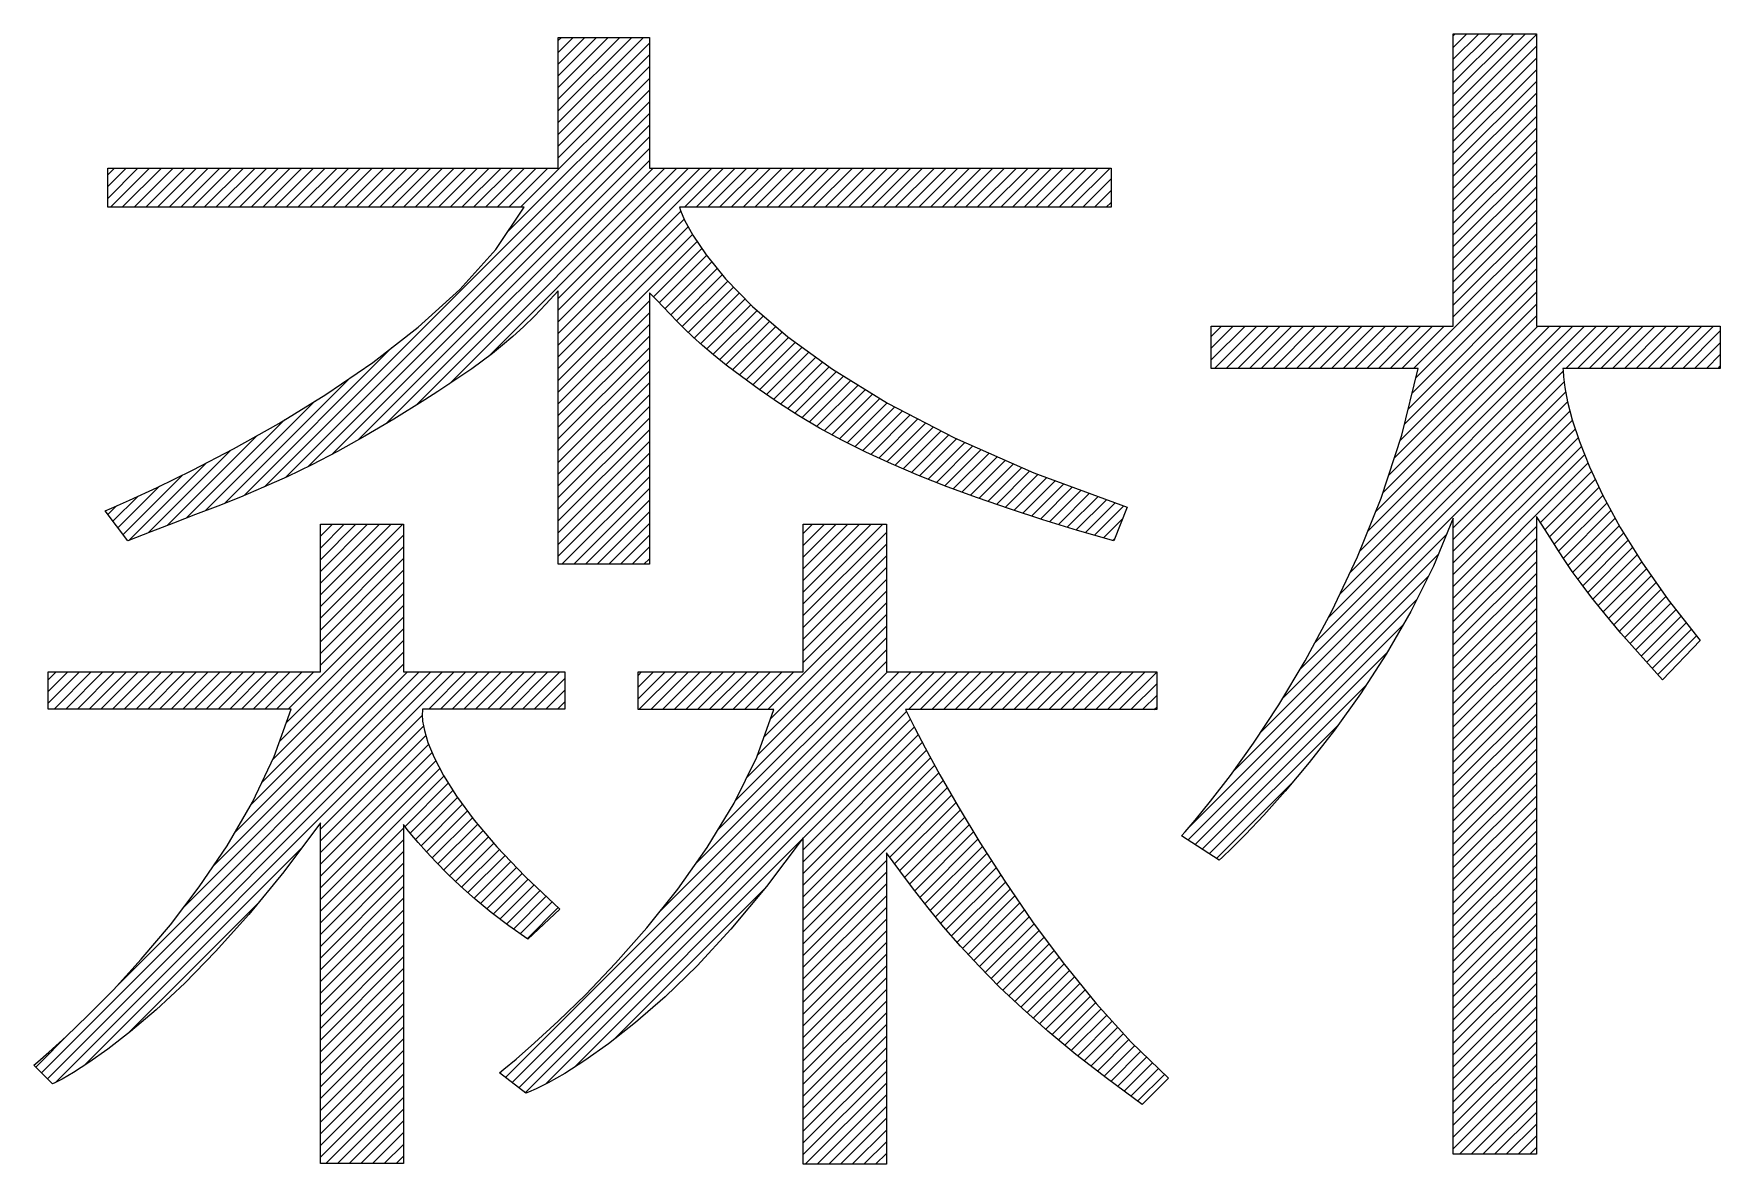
# Model space of a CAD drawing. Header units: millimetres. Extents: x 0 to 841, y 0 to 594.
# Drawn here: x 341.82 to 348.41, y 19.22 to 23.63 of the extents above; entities that cross this region are included whole.
import ezdxf

# ---------------------------------------------------------------- set-up
doc = ezdxf.new("R2010")
doc.units = ezdxf.units.MM
doc.header["$LTSCALE"] = 0.2
doc.layers.add('PTM', color=3, linetype='Continuous')

# ---------------------------------------------------------------- blocks, each defined once
blk = doc.blocks.new('block森村-2')
at = {"color": 0, "linetype": 'Continuous'}
for p, q in [((2981, 1095.13), (3017.25, 1131.38)), ((2981, 1100.12), (3012.26, 1131.38)), ((2981, 1105.11), (3007.27, 1131.38)), ((2981, 1110.1), (3002.28, 1131.38)), ((2981, 1115.08), (2997.29, 1131.38)), ((2981, 1120.07), (2992.3, 1131.38)), ((2981, 1125.06), (2987.31, 1131.38)), ((2981, 1130.05), (2982.32, 1131.38)), ((2981, 1131.38), (3019.8, 1131.38)), ((2981, 1075.72), (2981, 1131.38)), ((2981, 1090.14), (3019.8, 1128.95)), ((3019.8, 1131.38), (3019.8, 1075.72)), ((3362.24, 1102.2), (3393.03, 1132.98)), ((3362.24, 1107.19), (3388.04, 1132.98)), ((3362.24, 1112.18), (3383.05, 1132.98)), ((3362.24, 1117.16), (3378.06, 1132.98)), ((3362.24, 1122.15), (3373.07, 1132.98)), ((3362.24, 1127.14), (3368.08, 1132.98)), ((3362.24, 1132.13), (3363.09, 1132.98)), ((3362.24, 1132.98), (3397.66, 1132.98)), ((3362.24, 1008.5), (3362.24, 1132.98)), ((3362.24, 1097.21), (3397.66, 1132.62)), ((3397.66, 1132.98), (3397.66, 1008.5)), ((2981, 1085.15), (3019.8, 1123.96)), ((3362.24, 1092.22), (3397.66, 1127.63)), ((3362.24, 1087.23), (3397.66, 1122.64)), ((2964.91, 1059.08), (3019.8, 1113.98)), ((2981, 1080.16), (3019.8, 1118.97)), ((3362.24, 1082.24), (3397.66, 1117.65)), ((2959.23, 1048.42), (3019.8, 1108.99)), ((3362.24, 1077.25), (3397.66, 1112.67)), ((3362.24, 1072.26), (3397.66, 1107.68)), ((2855.83, 940.03), (3019.8, 1104)), ((3362.24, 1067.27), (3397.66, 1102.69)), ((2864.89, 944.1), (3019.8, 1099.01)), ((2874.47, 948.69), (3019.8, 1094.02)), ((3362.24, 1062.29), (3397.66, 1097.7)), ((3362.24, 1057.3), (3397.66, 1092.71)), ((2884.68, 953.91), (3019.8, 1089.03)), ((3362.24, 1052.31), (3397.66, 1087.72)), ((2895.66, 959.9), (3019.8, 1084.04)), ((2907.58, 966.84), (3019.8, 1079.06)), ((3362.24, 1047.32), (3397.66, 1082.73)), ((3362.24, 1042.33), (3397.66, 1077.74)), ((2789.09, 1062.87), (2801.94, 1075.72)), ((2789.09, 1067.86), (2796.95, 1075.72)), ((2789.09, 1072.85), (2791.96, 1075.72)), ((2789.09, 1059.08), (2789.09, 1075.72)), ((2789.09, 1075.72), (2981, 1075.72)), ((2790.29, 1059.08), (2806.93, 1075.72)), ((2795.28, 1059.08), (2811.92, 1075.72)), ((2800.27, 1059.08), (2816.91, 1075.72)), ((2805.26, 1059.08), (2821.9, 1075.72)), ((2810.25, 1059.08), (2826.88, 1075.72)), ((2815.24, 1059.08), (2831.87, 1075.72)), ((2820.23, 1059.08), (2836.86, 1075.72)), ((2825.21, 1059.08), (2841.85, 1075.72)), ((2830.2, 1059.08), (2846.84, 1075.72)), ((2835.19, 1059.08), (2851.83, 1075.72)), ((2840.18, 1059.08), (2856.82, 1075.72)), ((2845.17, 1059.08), (2861.81, 1075.72)), ((2850.16, 1059.08), (2866.8, 1075.72)), ((2855.15, 1059.08), (2871.79, 1075.72)), ((2860.14, 1059.08), (2876.77, 1075.72)), ((2865.13, 1059.08), (2881.76, 1075.72)), ((2870.12, 1059.08), (2886.75, 1075.72)), ((2875.11, 1059.08), (2891.74, 1075.72)), ((2880.09, 1059.08), (2896.73, 1075.72)), ((2885.08, 1059.08), (2901.72, 1075.72)), ((2890.07, 1059.08), (2906.71, 1075.72)), ((2895.06, 1059.08), (2911.7, 1075.72)), ((2900.05, 1059.08), (2916.69, 1075.72)), ((2905.04, 1059.08), (2921.68, 1075.72)), ((2910.03, 1059.08), (2926.67, 1075.72)), ((2915.02, 1059.08), (2931.65, 1075.72)), ((2920.01, 1059.08), (2936.64, 1075.72)), ((2920.66, 974.93), (3021.46, 1075.72)), ((2925, 1059.08), (2941.63, 1075.72)), ((2929.98, 1059.08), (2946.62, 1075.72)), ((2934.66, 983.93), (3026.45, 1075.72)), ((2934.97, 1059.08), (2951.61, 1075.72)), ((2939.96, 1059.08), (2956.6, 1075.72)), ((2944.95, 1059.08), (2961.59, 1075.72)), ((2949.94, 1059.08), (2966.58, 1075.72)), ((2951.26, 995.54), (3031.43, 1075.72)), ((2954.93, 1059.08), (2971.57, 1075.72)), ((2959.92, 1059.08), (2976.56, 1075.72)), ((2981, 1010.31), (3046.4, 1075.72)), ((2981, 1015.3), (3041.41, 1075.72)), ((2981, 1020.29), (3036.42, 1075.72)), ((3019.8, 1075.72), (3216.45, 1075.72)), ((3034.75, 1059.08), (3051.39, 1075.72)), ((3039.74, 1059.08), (3056.38, 1075.72)), ((3044.73, 1059.08), (3061.37, 1075.72)), ((3049.72, 1059.08), (3066.36, 1075.72)), ((3054.71, 1059.08), (3071.35, 1075.72)), ((3059.7, 1059.08), (3076.34, 1075.72)), ((3064.69, 1059.08), (3081.33, 1075.72)), ((3069.68, 1059.08), (3086.31, 1075.72)), ((3074.67, 1059.08), (3091.3, 1075.72)), ((3079.66, 1059.08), (3096.29, 1075.72)), ((3084.64, 1059.08), (3101.28, 1075.72)), ((3089.63, 1059.08), (3106.27, 1075.72)), ((3094.62, 1059.08), (3111.26, 1075.72)), ((3099.61, 1059.08), (3116.25, 1075.72)), ((3104.6, 1059.08), (3121.24, 1075.72)), ((3109.59, 1059.08), (3126.23, 1075.72)), ((3114.58, 1059.08), (3131.22, 1075.72)), ((3119.57, 1059.08), (3136.2, 1075.72)), ((3124.56, 1059.08), (3141.19, 1075.72)), ((3129.55, 1059.08), (3146.18, 1075.72)), ((3134.53, 1059.08), (3151.17, 1075.72)), ((3139.52, 1059.08), (3156.16, 1075.72)), ((3144.51, 1059.08), (3161.15, 1075.72)), ((3149.5, 1059.08), (3166.14, 1075.72)), ((3154.49, 1059.08), (3171.13, 1075.72)), ((3159.48, 1059.08), (3176.12, 1075.72)), ((3164.47, 1059.08), (3181.11, 1075.72)), ((3169.46, 1059.08), (3186.09, 1075.72)), ((3174.45, 1059.08), (3191.08, 1075.72)), ((3179.44, 1059.08), (3196.07, 1075.72)), ((3184.43, 1059.08), (3201.06, 1075.72)), ((3189.41, 1059.08), (3206.05, 1075.72)), ((3194.4, 1059.08), (3211.04, 1075.72)), ((3199.39, 1059.08), (3216.03, 1075.72)), ((3204.38, 1059.08), (3216.45, 1071.15)), ((3216.45, 1075.72), (3216.45, 1059.08)), ((3362.24, 1037.34), (3397.66, 1072.75)), ((3209.37, 1059.08), (3216.45, 1066.16)), ((3362.24, 1032.35), (3397.66, 1067.76)), ((2966.42, 1059.08), (2789.09, 1059.08)), ((2954.34, 1041.16), (2966.42, 1059.08)), ((2981, 1005.33), (3033.15, 1057.48)), ((3032.58, 1059.08), (3033.06, 1057.67)), ((3216.45, 1059.08), (3032.58, 1059.08)), ((3033.06, 1057.67), (3034.81, 1053.63)), ((3214.36, 1059.08), (3216.45, 1061.17)), ((3362.24, 1027.36), (3397.66, 1062.78)), ((3362.24, 1022.37), (3397.66, 1057.79)), ((2981, 1000.34), (3034.65, 1054)), ((2981, 995.35), (3036.39, 1050.74)), ((3034.81, 1053.63), (3038.3, 1047.24)), ((3362.24, 1017.38), (3397.66, 1052.8)), ((2981, 990.36), (3038.15, 1047.51)), ((2981, 985.37), (3040.13, 1044.51)), ((3038.3, 1047.24), (3043.97, 1038.8)), ((3345.33, 990.49), (3397.66, 1042.82)), ((3362.24, 1012.4), (3397.66, 1047.81)), ((2939.03, 1024.08), (2954.34, 1041.16)), ((3021.54, 1020.93), (3042.14, 1041.52)), ((3024.01, 1018.41), (3044.16, 1038.56)), ((3026.45, 1015.86), (3046.4, 1035.81)), ((3043.97, 1038.8), (3052.29, 1028.58)), ((3346.39, 986.56), (3397.66, 1037.83)), ((3028.88, 1013.3), (3048.64, 1033.06)), ((3031.32, 1010.75), (3050.88, 1030.31)), ((3033.8, 1008.24), (3053.2, 1027.64)), ((3052.29, 1028.58), (3063.72, 1016.87)), ((3343.11, 973.31), (3397.66, 1027.85)), ((3344.75, 979.93), (3397.66, 1032.84)), ((2921.32, 1007.99), (2939.03, 1024.08)), ((2981, 1023.48), (2975.74, 1017.81)), ((2981, 907.13), (2981, 1023.48)), ((3022.92, 1019.55), (3019.8, 1022.68)), ((3019.8, 1022.68), (3019.8, 907.13)), ((3036.33, 1005.78), (3055.67, 1025.12)), ((3038.89, 1003.36), (3058.13, 1022.6)), ((3341.47, 966.68), (3397.66, 1022.86)), ((2975.74, 1017.81), (2970.8, 1012.73)), ((2981, 980.38), (3019.8, 1019.19)), ((2981, 975.39), (3019.8, 1014.2)), ((3025.83, 1016.51), (3022.92, 1019.55)), ((3028.68, 1013.5), (3025.83, 1016.51)), ((3031.62, 1010.44), (3028.68, 1013.5)), ((3041.52, 1000.99), (3060.6, 1020.07)), ((3044.19, 998.68), (3063.06, 1017.55)), ((3046.89, 996.39), (3065.69, 1015.18)), ((3063.72, 1016.87), (3078.72, 1003.97)), ((3339.59, 959.81), (3397.66, 1017.87)), ((2902.01, 993.03), (2921.32, 1007.99)), ((2966.11, 1008.17), (2961.62, 1004.05)), ((2970.8, 1012.73), (2966.11, 1008.17)), ((2981, 970.4), (3019.8, 1009.21)), ((3034.79, 1007.25), (3031.62, 1010.44)), ((3038.32, 1003.87), (3034.79, 1007.25)), ((3049.66, 994.17), (3068.37, 1012.87)), ((3052.43, 991.95), (3071.05, 1010.57)), ((3055.27, 989.8), (3073.73, 1008.26)), ((3058.11, 987.64), (3076.41, 1005.95)), ((3259.08, 994.05), (3273.53, 1008.5)), ((3259.08, 999.04), (3268.54, 1008.5)), ((3259.08, 1004.02), (3263.55, 1008.5)), ((3259.08, 990.49), (3259.08, 1008.5)), ((3259.08, 1008.5), (3362.24, 1008.5)), ((3260.51, 990.49), (3278.52, 1008.5)), ((3265.5, 990.49), (3283.51, 1008.5)), ((3270.49, 990.49), (3288.5, 1008.5)), ((3275.48, 990.49), (3293.49, 1008.5)), ((3280.47, 990.49), (3298.48, 1008.5)), ((3285.46, 990.49), (3303.47, 1008.5)), ((3290.45, 990.49), (3308.46, 1008.5)), ((3295.44, 990.49), (3313.44, 1008.5)), ((3300.43, 990.49), (3318.43, 1008.5)), ((3305.42, 990.49), (3323.42, 1008.5)), ((3310.4, 990.49), (3328.41, 1008.5)), ((3315.39, 990.49), (3333.4, 1008.5)), ((3318.44, 903.73), (3423.2, 1008.5)), ((3320.38, 990.49), (3338.39, 1008.5)), ((3322.55, 912.83), (3418.21, 1008.5)), ((3325.37, 990.49), (3343.38, 1008.5)), ((3325.9, 921.17), (3413.22, 1008.5)), ((3329.25, 929.52), (3408.24, 1008.5)), ((3330.36, 990.49), (3348.37, 1008.5)), ((3332.32, 937.57), (3403.25, 1008.5)), ((3334.74, 944.98), (3398.26, 1008.5)), ((3335.35, 990.49), (3353.36, 1008.5)), ((3337.17, 952.4), (3397.66, 1012.88)), ((3340.34, 990.49), (3358.35, 1008.5)), ((3397.66, 1008.5), (3475.98, 1008.5)), ((3410.19, 990.49), (3428.19, 1008.5)), ((3415.17, 990.49), (3433.18, 1008.5)), ((3420.16, 990.49), (3438.17, 1008.5)), ((3425.15, 990.49), (3443.16, 1008.5)), ((3430.14, 990.49), (3448.15, 1008.5)), ((3435.13, 990.49), (3453.14, 1008.5)), ((3440.12, 990.49), (3458.13, 1008.5)), ((3445.11, 990.49), (3463.12, 1008.5)), ((3450.1, 990.49), (3468.1, 1008.5)), ((3455.09, 990.49), (3473.09, 1008.5)), ((3460.08, 990.49), (3475.98, 1006.4)), ((3475.98, 1008.5), (3475.98, 990.49)), ((2847.17, 936.36), (2910.15, 999.33)), ((2957.24, 1000.29), (2952.91, 996.8)), ((2961.62, 1004.05), (2957.24, 1000.29)), ((2981, 965.41), (3019.8, 1004.22)), ((2981, 960.42), (3019.8, 999.23)), ((3042.37, 1000.23), (3038.32, 1003.87)), ((3047.07, 996.24), (3042.37, 1000.23)), ((3060.98, 985.53), (3079.12, 1003.67)), ((3063.88, 983.44), (3082.01, 1001.57)), ((3066.78, 981.35), (3084.9, 999.48)), ((3078.72, 1003.97), (3097.75, 990.15)), ((3465.06, 990.49), (3475.98, 1001.41)), ((2881.93, 979.32), (2902.01, 993.03)), ((2948.57, 993.5), (2944.13, 990.32)), ((2952.91, 996.8), (2948.57, 993.5)), ((2981, 955.44), (3019.8, 994.24)), ((3052.57, 991.85), (3047.07, 996.24)), ((3059, 986.97), (3052.57, 991.85)), ((3069.73, 979.31), (3087.79, 997.38)), ((3072.67, 977.27), (3090.68, 995.28)), ((3075.63, 975.23), (3093.57, 993.18)), ((3470.05, 990.49), (3475.98, 996.42)), ((2838.79, 932.97), (2892.06, 986.23)), ((2939.55, 987.18), (2934.74, 983.98)), ((2944.13, 990.32), (2939.55, 987.18)), ((2981, 950.45), (3019.8, 989.25)), ((2981, 945.46), (3019.8, 984.26)), ((3066.52, 981.53), (3059, 986.97)), ((3078.66, 973.27), (3096.46, 991.08)), ((3081.69, 971.31), (3099.46, 989.09)), ((3084.76, 969.4), (3102.55, 987.19)), ((3087.9, 967.55), (3105.64, 985.29)), ((3097.75, 990.15), (3121.26, 975.7)), ((3347.36, 990.49), (3259.08, 990.49)), ((3309.19, 884.51), (3409.47, 984.79)), ((3313.97, 894.28), (3409.02, 989.33)), ((3340.33, 962.07), (3347.36, 990.49)), ((3408.98, 990.49), (3409, 989.57)), ((3475.98, 990.49), (3408.98, 990.49)), ((3409, 989.57), (3409.2, 986.85)), ((3409.2, 986.85), (3409.78, 982.4)), ((3475.04, 990.49), (3475.98, 991.43)), ((2861.89, 967), (2881.93, 979.32)), ((2924.18, 977.14), (2910.98, 968.85)), ((2929.64, 980.66), (2924.18, 977.14)), ((2934.74, 983.98), (2929.64, 980.66)), ((2981, 940.47), (3019.8, 979.27)), ((3075.27, 975.47), (3066.52, 981.53)), ((3091.04, 965.7), (3108.74, 983.39)), ((3094.25, 963.92), (3111.83, 981.5)), ((3097.49, 962.17), (3114.92, 979.6)), ((3100.74, 960.43), (3118.01, 977.7)), ((3303.37, 873.7), (3410.15, 980.48)), ((3409.78, 982.4), (3410.97, 976.28)), ((2830.59, 929.76), (2877.33, 976.49)), ((2981, 935.48), (3019.8, 974.29)), ((3083.41, 970.2), (3075.27, 975.47)), ((3092.25, 964.99), (3083.41, 970.2)), ((3104.04, 958.74), (3121.1, 975.8)), ((3107.38, 957.09), (3124.37, 974.08)), ((3110.71, 955.44), (3127.65, 972.38)), ((3114.1, 953.84), (3130.93, 970.67)), ((3121.26, 975.7), (3149.72, 960.91)), ((3297.07, 862.41), (3410.96, 976.3)), ((3362.24, 922.59), (3411.99, 972.34)), ((3410.97, 976.28), (3412.96, 968.55)), ((2822.49, 926.65), (2864.39, 968.54)), ((2842.69, 956.21), (2861.89, 967)), ((2910.98, 968.85), (2898.62, 961.54)), ((2981, 930.49), (3019.8, 969.3)), ((2981, 925.5), (3019.8, 964.31)), ((3101.79, 959.86), (3092.25, 964.99)), ((3117.53, 952.27), (3134.22, 968.96)), ((3120.95, 950.71), (3137.5, 967.26)), ((3124.41, 949.18), (3140.78, 965.55)), ((3127.91, 947.69), (3144.07, 963.85)), ((3362.24, 917.6), (3413.02, 968.38)), ((3362.24, 912.61), (3414.24, 964.61)), ((3412.96, 968.55), (3415.98, 959.27)), ((2806.35, 920.48), (2841.42, 955.55)), ((2814.44, 923.58), (2852.69, 961.84)), ((2825.16, 947.08), (2842.69, 956.21)), ((2898.62, 961.54), (2886.98, 955.1)), ((2981, 920.51), (3019.8, 959.32)), ((3112, 954.8), (3101.79, 959.86)), ((3131.41, 946.2), (3147.35, 962.14)), ((3134.92, 944.72), (3150.68, 960.48)), ((3138.5, 943.31), (3154.15, 958.96)), ((3142.07, 941.9), (3157.62, 957.44)), ((3145.65, 940.48), (3161.09, 955.92)), ((3149.72, 960.91), (3183.58, 946.06)), ((3331.55, 935.24), (3340.33, 962.07)), ((3362.24, 907.63), (3415.47, 960.85)), ((3362.24, 902.64), (3416.8, 957.19)), ((3415.98, 959.27), (3420.23, 948.51)), ((2798.15, 917.27), (2831, 950.13)), ((2875.96, 949.41), (2865.46, 944.36)), ((2886.98, 955.1), (2875.96, 949.41)), ((2981, 915.52), (3019.8, 954.33)), ((2981, 910.53), (3019.8, 949.34)), ((3122.9, 949.81), (3112, 954.8)), ((3134.47, 944.9), (3122.9, 949.81)), ((3149.27, 939.12), (3164.56, 954.4)), ((3152.92, 937.77), (3168.03, 952.88)), ((3156.56, 936.43), (3171.49, 951.36)), ((3160.21, 935.09), (3174.96, 949.84)), ((3362.24, 897.65), (3418.21, 953.62)), ((3362.24, 892.66), (3419.63, 950.04)), ((3420.23, 948.51), (3425.93, 936.32)), ((2795.58, 919.69), (2820.89, 945)), ((2810.11, 939.75), (2825.16, 947.08)), ((2865.46, 944.36), (2855.37, 939.82)), ((2982.58, 907.13), (3019.8, 944.35)), ((3146.71, 940.06), (3134.47, 944.9)), ((3163.92, 933.81), (3178.43, 948.32)), ((3167.63, 932.53), (3181.9, 946.8)), ((3171.34, 931.25), (3185.46, 945.37)), ((3175.08, 930), (3189.11, 944.03)), ((3178.84, 928.78), (3192.75, 942.69)), ((3182.61, 927.55), (3196.4, 941.35)), ((3183.58, 946.06), (3223.31, 931.44)), ((3399.41, 924.83), (3421.14, 946.57)), ((3401.37, 921.81), (3422.73, 943.17)), ((2790.69, 931), (2798.35, 934.34)), ((2791.3, 925.39), (2801.87, 935.96)), ((2793.44, 922.54), (2811.16, 940.26)), ((2798.35, 934.34), (2810.11, 939.75)), ((2845.59, 935.69), (2836, 931.85)), ((2855.37, 939.82), (2845.59, 935.69)), ((2987.57, 907.13), (3019.8, 939.36)), ((2992.56, 907.13), (3019.8, 934.37)), ((3159.61, 935.3), (3146.71, 940.06)), ((3173.17, 930.62), (3159.61, 935.3)), ((3186.38, 926.33), (3200.05, 940)), ((3190.19, 925.15), (3203.7, 938.66)), ((3194.01, 923.99), (3207.34, 937.32)), ((3197.83, 922.82), (3210.99, 935.98)), ((3201.66, 921.66), (3214.64, 934.64)), ((3321.48, 910.17), (3331.55, 935.24)), ((3403.29, 918.74), (3424.32, 939.77)), ((3405.21, 915.67), (3425.91, 936.37)), ((3425.93, 936.32), (3433.28, 922.78)), ((2787.96, 929.85), (2790.69, 931)), ((2797.57, 917.04), (2787.96, 929.85)), ((2789.17, 928.24), (2792.87, 931.94)), ((2826.51, 928.18), (2817.02, 924.57)), ((2836, 931.85), (2826.51, 928.18)), ((2997.55, 907.13), (3019.8, 929.38)), ((3187.38, 926.01), (3173.17, 930.62)), ((3205.53, 920.54), (3218.28, 933.29)), ((3209.4, 919.42), (3221.93, 931.95)), ((3223.31, 931.44), (3217.71, 917.04)), ((3400.13, 923.76), (3397.66, 927.45)), ((3397.66, 927.45), (3397.66, 655.82)), ((3407.13, 912.6), (3427.66, 933.13)), ((3409.1, 909.58), (3429.42, 929.9)), ((2807.4, 920.89), (2797.57, 917.04)), ((2817.02, 924.57), (2807.4, 920.89)), ((2879.67, 889.03), (2914.75, 924.11)), ((2879.67, 894.02), (2909.76, 924.11)), ((2879.67, 899.01), (2904.77, 924.11)), ((2879.67, 904), (2899.78, 924.11)), ((2879.67, 908.99), (2894.79, 924.11)), ((2879.67, 913.98), (2889.8, 924.11)), ((2879.67, 918.97), (2884.81, 924.11)), ((2879.67, 923.96), (2879.82, 924.11)), ((2879.67, 924.11), (2915.09, 924.11)), ((2879.67, 861.24), (2879.67, 924.11)), ((2915.09, 924.11), (2915.09, 861.24)), ((3002.54, 907.13), (3019.8, 924.4)), ((3085.35, 890.16), (3119.3, 924.11)), ((3085.35, 895.15), (3114.31, 924.11)), ((3085.35, 900.14), (3109.32, 924.11)), ((3085.35, 905.13), (3104.33, 924.11)), ((3085.35, 910.12), (3099.34, 924.11)), ((3085.35, 915.11), (3094.35, 924.11)), ((3085.35, 920.1), (3089.36, 924.11)), ((3085.35, 924.11), (3120.76, 924.11)), ((3085.35, 861.24), (3085.35, 924.11)), ((3085.35, 885.17), (3120.76, 920.58)), ((3120.76, 924.11), (3120.76, 861.24)), ((3202.23, 921.48), (3187.38, 926.01)), ((3217.71, 917.04), (3202.23, 921.48)), ((3213.28, 918.31), (3221.34, 926.37)), ((3289.57, 849.92), (3359.36, 919.71)), ((3362.24, 926.64), (3353.79, 906.3)), ((3362.24, 655.82), (3362.24, 926.64)), ((3362.24, 887.67), (3397.66, 923.08)), ((3402.4, 920.18), (3400.13, 923.76)), ((3404.64, 916.57), (3402.4, 920.18)), ((3411.11, 906.6), (3431.17, 926.67)), ((3413.15, 903.65), (3432.93, 923.43)), ((3415.25, 900.76), (3434.81, 920.32)), ((3433.28, 922.78), (3442.5, 907.94)), ((2879.67, 884.05), (2915.09, 919.46)), ((2879.67, 879.06), (2915.09, 914.47)), ((3007.52, 907.13), (3019.8, 919.41)), ((3012.51, 907.13), (3019.8, 914.42)), ((3085.35, 880.18), (3120.76, 915.6)), ((3217.16, 917.2), (3218.17, 918.21)), ((3362.24, 882.68), (3397.66, 918.09)), ((3362.24, 877.69), (3397.66, 913.1)), ((3407.02, 912.78), (3404.64, 916.57)), ((3409.7, 908.65), (3407.02, 912.78)), ((3417.37, 897.89), (3436.72, 917.25)), ((3419.54, 895.07), (3438.63, 914.17)), ((2879.67, 874.07), (2915.09, 909.48)), ((3019.8, 907.13), (2981, 907.13)), ((3017.5, 907.13), (3019.8, 909.43)), ((3085.35, 875.19), (3120.76, 910.61)), ((3085.35, 870.2), (3120.76, 905.62)), ((3280.39, 835.75), (3355.82, 911.18)), ((3310.55, 887.03), (3321.48, 910.17)), ((3353.79, 906.3), (3344.13, 886.96)), ((3362.24, 872.7), (3397.66, 908.12)), ((3412.86, 904.04), (3409.7, 908.65)), ((3421.71, 892.26), (3440.55, 911.09)), ((3423.94, 889.5), (3442.46, 908.02)), ((3442.5, 907.94), (3453.8, 891.87)), ((2879.67, 869.08), (2915.09, 904.49)), ((2879.67, 864.09), (2915.09, 899.5)), ((3085.35, 865.22), (3120.76, 900.63)), ((3268.85, 819.22), (3351.66, 902.03)), ((3362.24, 867.71), (3397.66, 903.13)), ((3362.24, 862.72), (3397.66, 898.14)), ((3416.68, 898.8), (3412.86, 904.04)), ((3421.3, 892.77), (3416.68, 898.8)), ((3426.17, 886.74), (3444.51, 905.08)), ((3428.43, 884.01), (3446.57, 902.15)), ((3430.71, 881.3), (3448.63, 899.23)), ((2865.98, 845.41), (2915.09, 894.51)), ((3070.26, 845.14), (3120.76, 895.64)), ((3250.15, 795.53), (3346.68, 892.06)), ((3362.24, 857.74), (3397.66, 893.15)), ((3426.92, 885.81), (3421.3, 892.77)), ((3432.99, 878.6), (3450.69, 896.3)), ((3435.31, 875.92), (3452.75, 893.37)), ((3453.8, 891.87), (3467.39, 874.63)), ((2862.34, 831.79), (2915.09, 884.54)), ((2865.1, 839.54), (2915.09, 889.53)), ((3068.66, 833.56), (3120.76, 885.66)), ((3071.51, 841.4), (3120.76, 890.65)), ((3299.22, 865.98), (3310.55, 887.03)), ((3344.13, 886.96), (3333.63, 868.78)), ((3362.24, 852.75), (3397.66, 888.16)), ((3433.69, 877.77), (3426.92, 885.81)), ((3437.63, 873.26), (3454.88, 890.51)), ((3439.96, 870.59), (3457.08, 887.72)), ((3442.29, 867.94), (3459.28, 884.93)), ((2859.32, 823.78), (2915.09, 879.55)), ((3065.81, 825.73), (3120.76, 880.67)), ((3249.25, 789.64), (3340.8, 881.19)), ((3362.24, 847.76), (3397.66, 883.17)), ((3362.24, 842.77), (3397.66, 878.18)), ((3441.79, 868.49), (3433.69, 877.77)), ((3444.65, 865.31), (3461.48, 882.14)), ((3447.02, 862.69), (3463.68, 879.35)), ((3449.38, 860.06), (3465.88, 876.56)), ((2850.06, 804.55), (2915.09, 869.57)), ((2854.81, 814.28), (2915.09, 874.56)), ((3056.36, 806.3), (3120.76, 870.69)), ((3061.19, 816.11), (3120.76, 875.68)), ((3252.27, 787.67), (3333.98, 869.39)), ((3362.24, 837.78), (3397.66, 873.19)), ((3467.39, 874.63), (3451.39, 857.83)), ((2843.14, 792.64), (2915.09, 864.58)), ((3048.98, 793.92), (3120.76, 865.71)), ((3287.94, 847.2), (3299.22, 865.98)), ((3333.63, 868.78), (3322.66, 851.9)), ((3362.24, 832.79), (3397.66, 868.2)), ((3362.24, 827.8), (3397.66, 863.21)), ((3451.39, 857.83), (3441.79, 868.49)), ((2760.89, 690.43), (2931.7, 861.24)), ((2763.39, 687.94), (2936.69, 861.24)), ((2763.71, 847.91), (2777.04, 861.24)), ((2763.71, 852.9), (2772.05, 861.24)), ((2763.71, 857.89), (2767.06, 861.24)), ((2763.71, 845.41), (2763.71, 861.24)), ((2763.71, 861.24), (2879.67, 861.24)), ((2766.2, 845.41), (2782.03, 861.24)), ((2771.19, 845.41), (2787.02, 861.24)), ((2776.18, 845.41), (2792.01, 861.24)), ((2781.17, 845.41), (2797, 861.24)), ((2786.16, 845.41), (2801.99, 861.24)), ((2791.14, 845.41), (2806.97, 861.24)), ((2793.03, 727.56), (2926.71, 861.24)), ((2796.13, 845.41), (2811.96, 861.24)), ((2801.12, 845.41), (2816.95, 861.24)), ((2806.11, 845.41), (2821.94, 861.24)), ((2811.1, 845.41), (2826.93, 861.24)), ((2816.09, 845.41), (2831.92, 861.24)), ((2821.08, 845.41), (2836.91, 861.24)), ((2821.5, 761.02), (2921.72, 861.24)), ((2826.07, 845.41), (2841.9, 861.24)), ((2831.06, 845.41), (2846.89, 861.24)), ((2834.31, 778.82), (2916.73, 861.24)), ((2836.05, 845.41), (2851.88, 861.24)), ((2841.03, 845.41), (2856.86, 861.24)), ((2846.02, 845.41), (2861.85, 861.24)), ((2851.01, 845.41), (2866.84, 861.24)), ((2856, 845.41), (2871.83, 861.24)), ((2860.99, 845.41), (2876.82, 861.24)), ((2915.09, 861.24), (2983.81, 861.24)), ((2925.85, 845.41), (2941.68, 861.24)), ((2930.84, 845.41), (2946.67, 861.24)), ((2935.83, 845.41), (2951.66, 861.24)), ((2940.82, 845.41), (2956.65, 861.24)), ((2945.8, 845.41), (2961.63, 861.24)), ((2950.79, 845.41), (2966.62, 861.24)), ((2955.78, 845.41), (2971.61, 861.24)), ((2958.57, 688.55), (3131.26, 861.24)), ((2960.77, 845.41), (2976.6, 861.24)), ((2961.37, 686.35), (3136.25, 861.24)), ((2964.16, 684.16), (3141.24, 861.24)), ((2965.76, 845.41), (2981.59, 861.24)), ((2970.75, 845.41), (2983.81, 858.47)), ((2983.81, 861.24), (2983.81, 845.41)), ((3015, 849.75), (3026.49, 861.24)), ((3015, 854.74), (3021.5, 861.24)), ((3015, 859.73), (3016.51, 861.24)), ((3015, 845.14), (3015, 861.24)), ((3015, 861.24), (3085.35, 861.24)), ((3015.38, 845.14), (3031.48, 861.24)), ((3020.37, 845.14), (3036.47, 861.24)), ((3024.47, 759.44), (3126.27, 861.24)), ((3025.36, 845.14), (3041.46, 861.24)), ((3030.35, 845.14), (3046.45, 861.24)), ((3035.33, 845.14), (3051.44, 861.24)), ((3039.48, 779.44), (3121.28, 861.24)), ((3040.32, 845.14), (3056.43, 861.24)), ((3045.31, 845.14), (3061.42, 861.24)), ((3050.3, 845.14), (3066.4, 861.24)), ((3055.29, 845.14), (3071.39, 861.24)), ((3060.28, 845.14), (3076.38, 861.24)), ((3065.27, 845.14), (3081.37, 861.24)), ((3120.76, 861.24), (3235.9, 861.24)), ((3130.13, 845.14), (3146.23, 861.24)), ((3135.12, 845.14), (3151.22, 861.24)), ((3140.1, 845.14), (3156.21, 861.24)), ((3145.09, 845.14), (3161.2, 861.24)), ((3150.08, 845.14), (3166.18, 861.24)), ((3155.07, 845.14), (3171.17, 861.24)), ((3160.06, 845.14), (3176.16, 861.24)), ((3165.05, 845.14), (3181.15, 861.24)), ((3170.04, 845.14), (3186.14, 861.24)), ((3175.03, 845.14), (3191.13, 861.24)), ((3180.02, 845.14), (3196.12, 861.24)), ((3185.01, 845.14), (3201.11, 861.24)), ((3189.99, 845.14), (3206.1, 861.24)), ((3194.98, 845.14), (3211.09, 861.24)), ((3199.97, 845.14), (3216.07, 861.24)), ((3204.96, 845.14), (3221.06, 861.24)), ((3209.95, 845.14), (3226.05, 861.24)), ((3214.94, 845.14), (3231.04, 861.24)), ((3219.93, 845.14), (3235.9, 861.11)), ((3224.92, 845.14), (3235.9, 856.12)), ((3235.9, 861.24), (3235.9, 845.14)), ((3255.29, 785.71), (3324.85, 855.27)), ((3362.24, 822.81), (3397.66, 858.22)), ((2975.74, 845.41), (2983.81, 853.48)), ((2980.73, 845.41), (2983.81, 848.49)), ((3229.91, 845.14), (3235.9, 851.13)), ((3322.66, 851.9), (3311.6, 836.46)), ((3362.24, 817.82), (3397.66, 853.24)), ((3362.24, 812.83), (3397.66, 848.25)), ((2867.19, 845.41), (2763.71, 845.41)), ((2766.83, 686.39), (2923.07, 842.63)), ((2859.99, 825.19), (2867.19, 845.41)), ((2923.12, 844.85), (2923.03, 843.15)), ((2923.03, 843.15), (2923.22, 840.31)), ((2923.21, 845.41), (2923.12, 844.85)), ((2983.81, 845.41), (2923.21, 845.41)), ((2966.96, 681.97), (3129.28, 844.29)), ((2975.74, 685.76), (3130.95, 840.97)), ((3072.87, 845.14), (3015, 845.14)), ((3065.52, 824.92), (3072.87, 845.14)), ((3128.87, 845.14), (3129.84, 843.16)), ((3235.9, 845.14), (3128.87, 845.14)), ((3129.84, 843.16), (3132.67, 837.56)), ((3234.9, 845.14), (3235.9, 846.14)), ((3277.16, 830.85), (3287.94, 847.2)), ((3362.24, 807.84), (3397.66, 843.26)), ((2879.67, 794.24), (2923.61, 838.18)), ((2879.67, 789.25), (2924.58, 834.16)), ((2923.22, 840.31), (2923.95, 836.3)), ((2923.95, 836.3), (2925.49, 831.1)), ((3085.35, 790.38), (3132.62, 837.66)), ((3085.35, 785.39), (3134.34, 834.38)), ((3132.67, 837.56), (3137.26, 828.82)), ((3258.32, 783.74), (3313.02, 838.45)), ((3311.6, 836.46), (3300.8, 822.61)), ((3362.24, 802.86), (3397.66, 838.27)), ((2879.67, 784.26), (2925.79, 830.38)), ((2879.67, 779.28), (2927.24, 826.84)), ((2925.49, 831.1), (2928.11, 824.71)), ((3085.35, 780.4), (3136.06, 831.11)), ((3085.35, 775.41), (3137.79, 827.86)), ((3137.26, 828.82), (3143.52, 817.42)), ((3267.33, 817.1), (3277.16, 830.85)), ((3362.24, 797.87), (3397.66, 833.28)), ((3362.24, 792.88), (3397.66, 828.29)), ((2850.73, 805.7), (2859.99, 825.19)), ((2879.67, 774.29), (2928.79, 823.41)), ((2879.67, 769.3), (2930.5, 820.13)), ((2928.11, 824.71), (2932.08, 817.09)), ((3055.87, 805.3), (3065.52, 824.92)), ((3085.35, 770.42), (3139.56, 824.64)), ((3085.35, 765.44), (3141.33, 821.41)), ((3300.8, 822.61), (3290.65, 810.5)), ((3362.24, 787.89), (3397.66, 823.3)), ((2879.67, 764.31), (2932.23, 816.86)), ((2915.72, 795.37), (2934.16, 813.81)), ((2932.08, 817.09), (2937.68, 808.25)), ((3085.35, 760.45), (3143.1, 818.19)), ((3085.35, 755.46), (3144.9, 815.01)), ((3085.35, 750.47), (3146.72, 811.84)), ((3143.52, 817.42), (3151.33, 803.84)), ((3258.9, 806.11), (3267.33, 817.1)), ((3261.34, 781.78), (3293.71, 814.15)), ((3362.24, 782.9), (3397.66, 818.31)), ((3362.24, 777.91), (3397.66, 813.32)), ((2839.93, 787.11), (2850.73, 805.7)), ((2917.93, 792.59), (2936.09, 810.75)), ((2920.2, 789.87), (2938.06, 807.73)), ((2922.52, 787.2), (2940.18, 804.86)), ((2937.68, 808.25), (2945.16, 798.15)), ((3044.48, 786.49), (3055.87, 805.3)), ((3122.17, 782.3), (3148.55, 808.68)), ((3124.28, 779.42), (3150.37, 805.51)), ((3252.33, 798.05), (3258.9, 806.11)), ((3290.65, 810.5), (3281.52, 800.26)), ((3362.24, 772.92), (3397.66, 808.33)), ((2924.87, 784.56), (2942.31, 802)), ((2927.28, 781.98), (2944.43, 799.13)), ((2945.16, 798.15), (2954.8, 786.79)), ((3126.4, 776.55), (3152.22, 802.37)), ((3128.54, 773.7), (3154.1, 799.26)), ((3151.33, 803.84), (3160.59, 788.56)), ((3248.05, 793.1), (3252.33, 798.05)), ((3281.52, 800.26), (3273.77, 792.05)), ((3362.24, 767.93), (3397.66, 803.35)), ((3362.24, 762.94), (3397.66, 798.36)), ((2879.67, 797), (2864.08, 776.15)), ((2879.67, 651.82), (2879.67, 797)), ((2879.67, 759.32), (2915.09, 794.73)), ((2915.49, 795.67), (2915.09, 796.2)), ((2915.09, 796.2), (2915.09, 651.82)), ((2916.67, 794.14), (2915.49, 795.67)), ((2918.63, 791.73), (2916.67, 794.14)), ((2921.34, 788.53), (2918.63, 791.73)), ((2929.71, 779.43), (2946.66, 796.38)), ((2932.2, 776.92), (2948.95, 793.68)), ((2934.7, 774.44), (2951.24, 790.98)), ((3085.35, 790.6), (3069.68, 769.8)), ((3085.35, 651.56), (3085.35, 790.6)), ((3130.68, 770.86), (3155.98, 796.16)), ((3132.84, 768.02), (3157.87, 793.05)), ((3246.52, 791.41), (3248.05, 793.1)), ((3262.53, 781), (3246.52, 791.41)), ((3273.77, 792.05), (3267.77, 786.01)), ((3362.24, 757.95), (3397.66, 793.37)), ((2779, 693.57), (2871.5, 786.07)), ((2828.09, 769.64), (2839.93, 787.11)), ((2879.67, 754.33), (2915.09, 789.75)), ((2879.67, 749.34), (2915.09, 784.76)), ((2924.79, 784.65), (2921.34, 788.53)), ((2928.95, 780.2), (2924.79, 784.65)), ((2937.26, 772.01), (2953.53, 788.28)), ((2939.83, 769.59), (2955.89, 785.65)), ((2942.47, 767.24), (2958.33, 783.09)), ((2954.8, 786.79), (2966.87, 774.14)), ((2987.76, 692.8), (3084.67, 789.7)), ((3031.9, 768.73), (3044.48, 786.49)), ((3126.44, 776.49), (3120.76, 784.21)), ((3120.76, 784.21), (3120.76, 651.56)), ((3135.03, 765.22), (3159.75, 789.95)), ((3137.21, 762.42), (3161.67, 786.88)), ((3139.43, 759.65), (3163.62, 783.84)), ((3160.59, 788.56), (3171.2, 772.06)), ((3267.77, 786.01), (3263.9, 782.28)), ((3362.24, 752.97), (3397.66, 788.38)), ((3362.24, 747.98), (3397.66, 783.39)), ((2864.08, 776.15), (2849.16, 757.91)), ((2879.67, 744.35), (2915.09, 779.77)), ((2933.81, 775.28), (2928.95, 780.2)), ((2945.11, 764.89), (2960.76, 780.54)), ((2947.82, 762.61), (2963.2, 777.99)), ((3085.35, 745.48), (3120.76, 780.89)), ((3132.31, 768.7), (3126.44, 776.49)), ((3141.68, 756.91), (3165.58, 780.81)), ((3143.93, 754.17), (3167.53, 777.77)), ((3263.9, 782.28), (3262.53, 781)), ((3362.24, 742.99), (3397.66, 778.4)), ((2815.74, 753.48), (2828.09, 769.64)), ((2879.67, 739.36), (2915.09, 774.78)), ((2879.67, 734.37), (2915.09, 769.79)), ((2939.36, 770), (2933.81, 775.28)), ((2945.57, 764.47), (2939.36, 770)), ((2950.55, 760.35), (2965.63, 775.44)), ((2953.31, 758.12), (2968.13, 772.95)), ((2956.13, 755.96), (2970.7, 770.52)), ((2966.87, 774.14), (2981.63, 760.2)), ((3004.18, 704.23), (3069.26, 769.3)), ((3018.7, 752.22), (3031.9, 768.73)), ((3069.68, 769.8), (3054.54, 751.7)), ((3085.35, 740.49), (3120.76, 775.9)), ((3085.35, 735.5), (3120.76, 770.91)), ((3146.21, 751.46), (3169.48, 774.73)), ((3148.53, 748.79), (3171.45, 771.71)), ((3150.85, 746.13), (3173.48, 768.75)), ((3171.2, 772.06), (3183.06, 754.83)), ((3362.24, 738), (3397.66, 773.41)), ((2797.45, 707.03), (2852.89, 762.47)), ((2879.67, 729.39), (2915.09, 764.8)), ((2952.43, 758.79), (2945.57, 764.47)), ((2958.96, 753.79), (2973.27, 768.1)), ((2961.86, 751.7), (2975.83, 765.68)), ((2964.79, 749.65), (2978.4, 763.25)), ((3085.35, 730.51), (3120.76, 765.93)), ((3138.5, 760.78), (3132.31, 768.7)), ((3153.2, 743.49), (3175.51, 765.8)), ((3155.6, 740.9), (3177.55, 762.84)), ((3362.24, 733.01), (3397.66, 768.42)), ((3362.24, 728.02), (3397.66, 763.43)), ((2849.16, 757.91), (2835.04, 742.14)), ((2879.67, 724.4), (2915.09, 759.81)), ((2879.67, 719.41), (2915.09, 754.82)), ((2959.92, 753.06), (2952.43, 758.79)), ((2967.73, 747.6), (2980.96, 760.83)), ((2981.63, 760.2), (2968.03, 747.39)), ((3085.35, 725.52), (3120.76, 760.94)), ((3085.35, 720.53), (3120.76, 755.95)), ((3145.13, 752.7), (3138.5, 760.78)), ((3158, 738.31), (3179.58, 759.89)), ((3160.4, 735.72), (3181.61, 756.93)), ((3183.06, 754.83), (3196.07, 737.34)), ((3362.24, 723.03), (3397.66, 758.44)), ((2803.37, 738.83), (2815.74, 753.48)), ((2879.67, 714.42), (2915.09, 749.83)), ((2968.03, 747.39), (2959.92, 753.06)), ((3005.44, 737.19), (3018.7, 752.22)), ((3054.54, 751.7), (3040.09, 736.12)), ((3085.35, 715.54), (3120.76, 750.96)), ((3152.35, 744.41), (3145.13, 752.7)), ((3162.89, 733.22), (3183.67, 754)), ((3165.37, 730.71), (3185.8, 751.14)), ((3167.85, 728.2), (3187.93, 748.28)), ((3362.24, 718.04), (3397.66, 753.46)), ((3362.24, 713.05), (3397.66, 748.47)), ((2835.04, 742.14), (2821.85, 728.68)), ((2879.67, 709.43), (2915.09, 744.84)), ((3085.35, 710.56), (3120.76, 745.97)), ((3085.35, 705.57), (3120.76, 740.98)), ((3160.27, 735.86), (3152.35, 744.41)), ((3170.38, 725.74), (3190.06, 745.42)), ((3172.94, 723.32), (3192.19, 742.56)), ((3362.24, 708.06), (3397.66, 743.48)), ((2791.5, 725.88), (2803.37, 738.83)), ((2879.67, 704.44), (2915.09, 739.85)), ((2879.67, 699.45), (2915.09, 734.87)), ((2992.67, 723.86), (3005.44, 737.19)), ((3040.09, 736.12), (3026.48, 722.9)), ((3085.35, 700.58), (3120.76, 735.99)), ((3169.01, 727.03), (3160.27, 735.86)), ((3175.51, 720.89), (3194.31, 739.7)), ((3178.07, 718.47), (3196.46, 736.86)), ((3180.7, 716.11), (3198.7, 734.11)), ((3196.07, 737.34), (3210.12, 720.08)), ((3362.24, 703.08), (3397.66, 738.49)), ((3362.24, 698.09), (3397.66, 733.5)), ((2780.64, 714.85), (2791.5, 725.88)), ((2821.85, 728.68), (2809.73, 717.38)), ((2879.67, 694.46), (2915.09, 729.88)), ((3085.35, 695.59), (3120.76, 731)), ((3085.35, 690.6), (3120.76, 726.01)), ((3178.72, 717.85), (3169.01, 727.03)), ((3183.35, 713.76), (3200.94, 731.36)), ((3185.99, 711.42), (3203.18, 728.6)), ((3188.64, 709.08), (3205.42, 725.85)), ((3362.24, 693.1), (3397.66, 728.51)), ((2879.67, 689.47), (2915.09, 724.89)), ((2879.67, 684.48), (2915.09, 719.9)), ((2980.97, 712.46), (2992.67, 723.86)), ((3026.48, 722.9), (3013.89, 711.88)), ((3085.35, 685.61), (3120.76, 721.02)), ((3191.34, 706.79), (3207.66, 723.1)), ((3194.07, 704.53), (3209.89, 720.35)), ((3210.12, 720.08), (3225.1, 703.53)), ((3362.24, 688.11), (3397.66, 723.52)), ((3362.24, 683.12), (3397.66, 718.53)), ((2771.3, 705.92), (2780.64, 714.85)), ((2809.73, 717.38), (2798.79, 708.07)), ((2879.67, 679.5), (2915.09, 714.91)), ((2970.89, 703.21), (2980.97, 712.46)), ((3013.89, 711.88), (3002.46, 702.87)), ((3085.35, 680.62), (3120.76, 716.03)), ((3189.52, 708.3), (3178.72, 717.85)), ((3196.79, 702.27), (3212.25, 717.72)), ((3199.52, 700), (3214.62, 715.1)), ((3202.27, 697.76), (3216.99, 712.49)), ((3362.24, 678.13), (3397.66, 713.54)), ((2758.39, 692.92), (2773.4, 707.93)), ((2764, 699.3), (2771.3, 705.92)), ((2798.79, 708.07), (2789.18, 700.62)), ((2879.67, 674.51), (2915.09, 709.92)), ((2879.67, 669.52), (2915.09, 704.93)), ((3085.35, 675.63), (3120.76, 711.05)), ((3085.35, 670.64), (3120.76, 706.06)), ((3201.53, 698.33), (3189.52, 708.3)), ((3205.07, 695.57), (3219.36, 709.87)), ((3207.87, 693.38), (3221.74, 707.25)), ((3210.67, 691.19), (3224.11, 704.63)), ((3362.24, 673.14), (3397.66, 708.55)), ((2759.25, 695.18), (2764, 699.3)), ((2789.18, 700.62), (2781.02, 694.87)), ((2879.67, 664.53), (2915.09, 699.94)), ((2963, 696.33), (2970.89, 703.21)), ((3002.46, 702.87), (2992.36, 695.71)), ((3085.35, 665.65), (3120.76, 701.07)), ((3214.89, 687.9), (3201.53, 698.33)), ((3213.47, 689.01), (3226.57, 702.11)), ((3216.31, 686.85), (3229.1, 699.65)), ((3219.18, 684.73), (3231.63, 697.19)), ((3225.1, 703.53), (3240.92, 688.17)), ((3362.24, 668.15), (3397.66, 703.57)), ((3362.24, 663.16), (3397.66, 698.58)), ((2757.55, 693.76), (2759.25, 695.18)), ((2765.56, 685.77), (2757.55, 693.76)), ((2774.45, 690.66), (2769.6, 687.84)), ((2781.02, 694.87), (2774.45, 690.66)), ((2879.67, 659.54), (2915.09, 694.95)), ((2879.67, 654.55), (2915.09, 689.96)), ((2956.01, 690.55), (2957.85, 692.03)), ((2967.23, 681.76), (2956.01, 690.55)), ((2957.85, 692.03), (2963, 696.33)), ((2983.73, 690.24), (2976.75, 686.27)), ((2992.36, 695.71), (2983.73, 690.24)), ((3085.35, 660.67), (3120.76, 696.08)), ((3085.35, 655.68), (3120.76, 691.09)), ((3222.05, 682.62), (3234.17, 694.73)), ((3224.92, 680.5), (3236.7, 692.28)), ((3227.79, 678.38), (3239.23, 689.82)), ((3362.24, 658.17), (3397.66, 693.59)), ((2766.59, 686.26), (2765.56, 685.77)), ((2769.6, 687.84), (2766.59, 686.26)), ((2881.93, 651.82), (2915.09, 684.98)), ((2971.57, 683.65), (2968.34, 682.2)), ((2976.75, 686.27), (2971.57, 683.65)), ((3086.22, 651.56), (3120.76, 686.1)), ((3229.72, 676.96), (3214.89, 687.9)), ((3240.92, 688.17), (3229.72, 676.96)), ((3364.88, 655.82), (3397.66, 688.6)), ((3369.86, 655.82), (3397.66, 683.61)), ((2886.92, 651.82), (2915.09, 679.99)), ((2968.34, 682.2), (2967.23, 681.76)), ((3091.21, 651.56), (3120.76, 681.11)), ((3096.2, 651.56), (3120.76, 676.12)), ((3374.85, 655.82), (3397.66, 678.62)), ((2891.91, 651.82), (2915.09, 675)), ((2896.9, 651.82), (2915.09, 670.01)), ((3101.19, 651.56), (3120.76, 671.13)), ((3379.84, 655.82), (3397.66, 673.63)), ((3384.83, 655.82), (3397.66, 668.64)), ((2901.89, 651.82), (2915.09, 665.02)), ((3106.18, 651.56), (3120.76, 666.14)), ((3111.16, 651.56), (3120.76, 661.16)), ((3389.82, 655.82), (3397.66, 663.65)), ((2906.88, 651.82), (2915.09, 660.03)), ((2911.87, 651.82), (2915.09, 655.04)), ((3116.15, 651.56), (3120.76, 656.17)), ((3397.66, 655.82), (3362.24, 655.82)), ((3394.81, 655.82), (3397.66, 658.66)), ((2915.09, 651.82), (2879.67, 651.82)), ((3120.76, 651.56), (3085.35, 651.56))]:
    blk.add_line(p, q, dxfattribs=at)

msp = doc.modelspace()

# ---------------------------------------------------------------- block references
at = {"layer": 'PTM', "linetype": 'ByBlock', "lineweight": -2, "xscale": 0.009166666250000002, "yscale": 0.009166666250000002, "zscale": 0.009166666250000002}
msp.add_blockref('block森村-2', (316.542, 13.243), dxfattribs=at)

doc.saveas('drawing.dxf')
